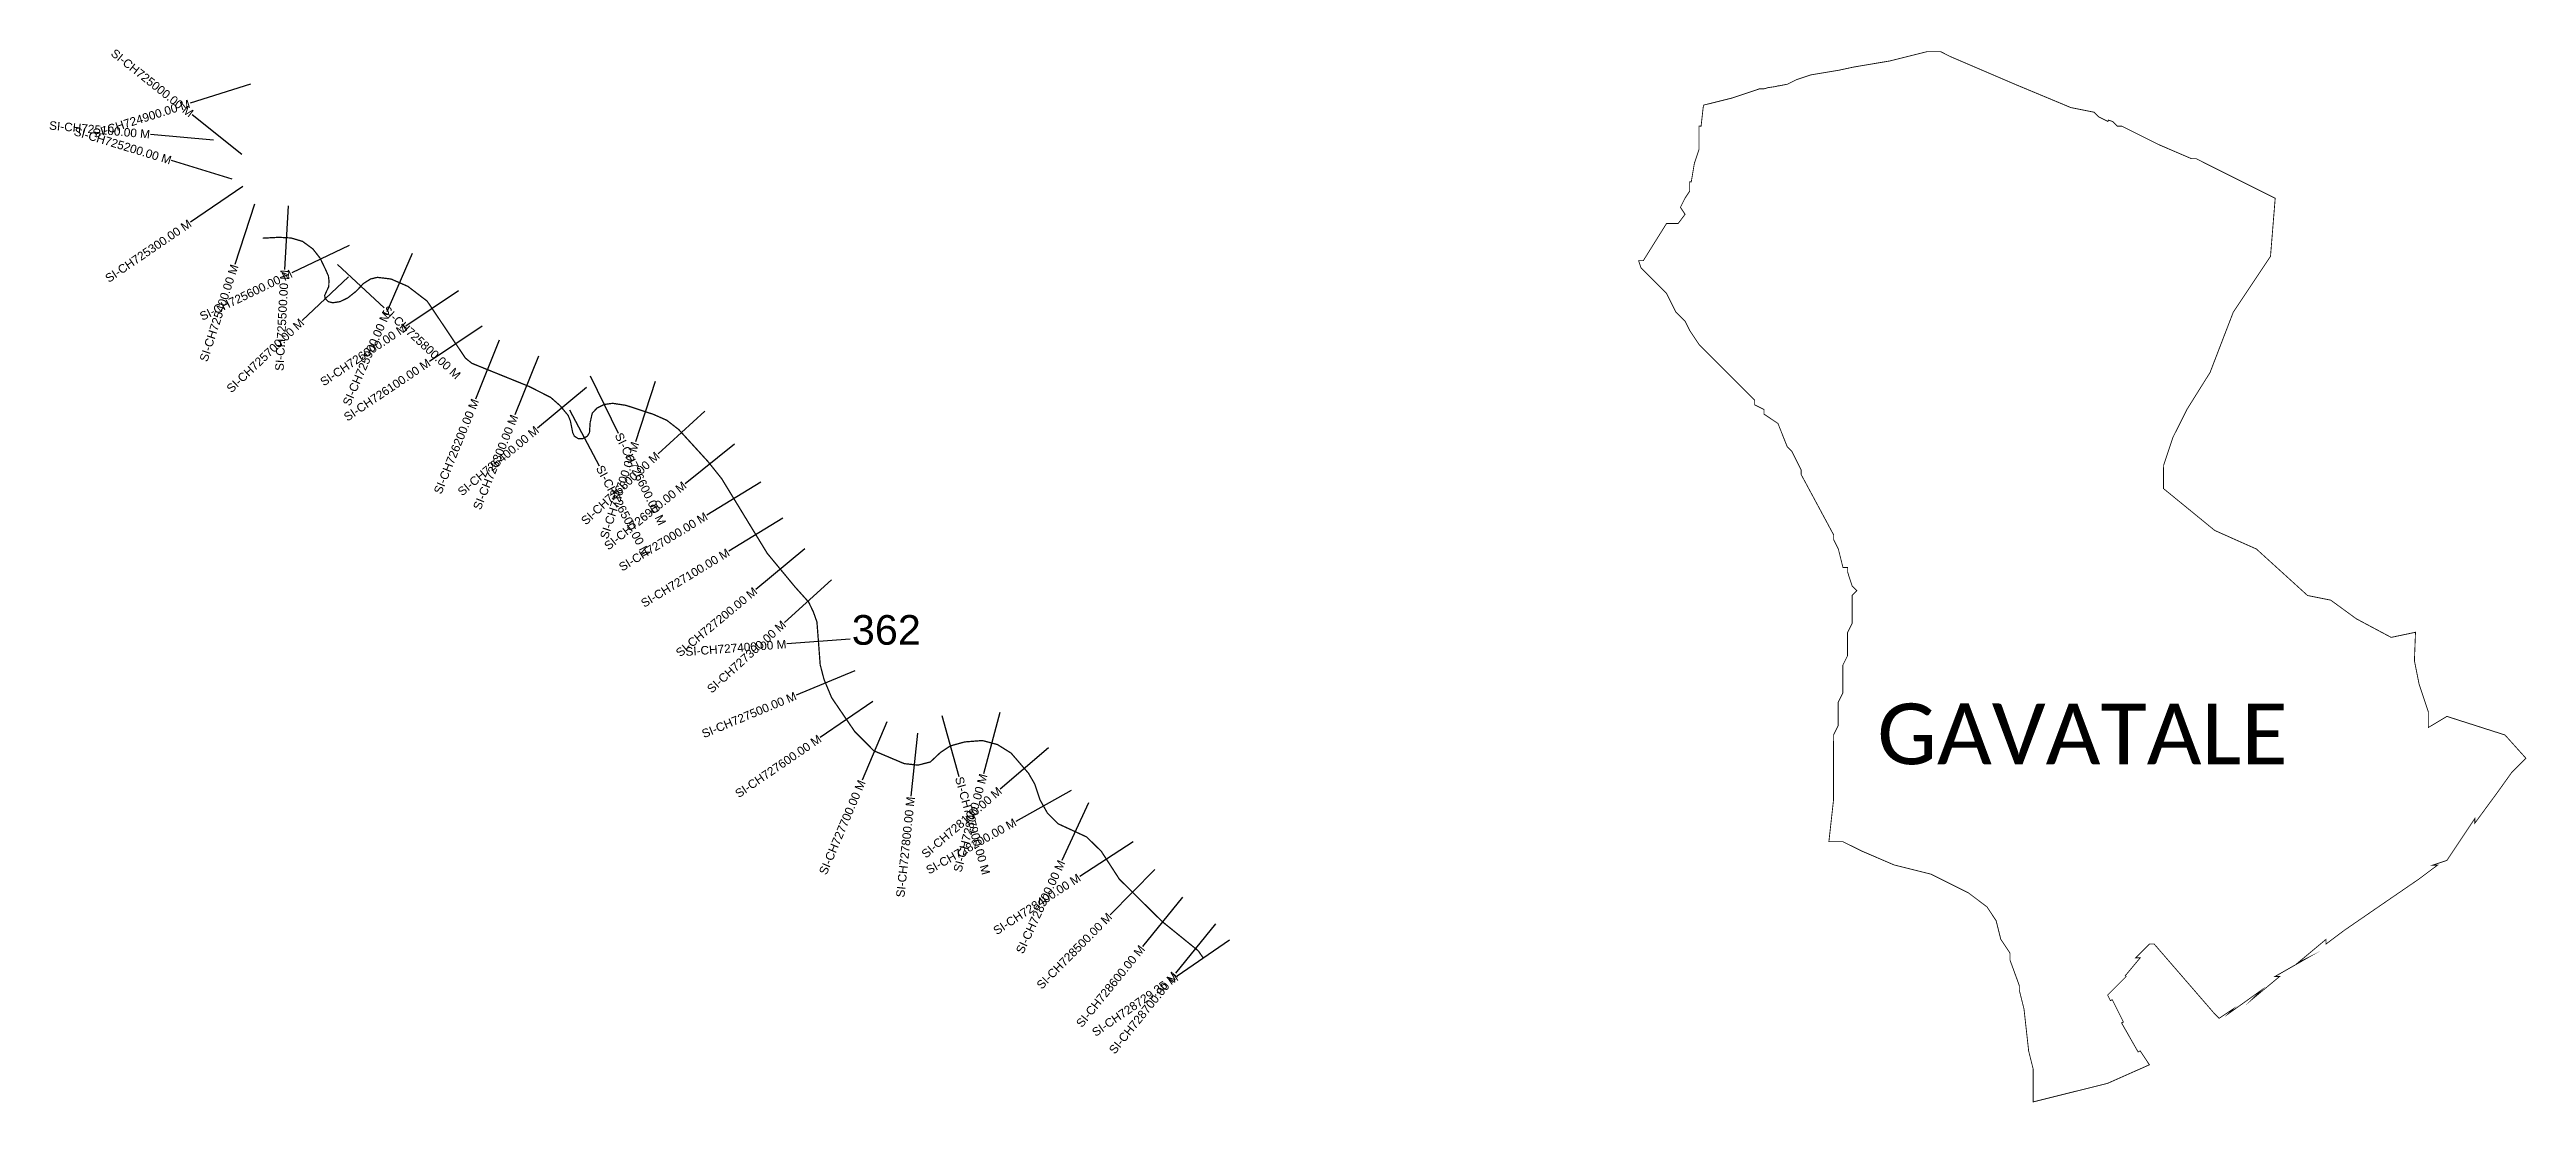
# Model space of a CAD drawing. Header units: metres. Extents: x 355388 to 361241, y 1738890 to 1741378.
import ezdxf
from ezdxf.enums import TextEntityAlignment as Align

# ---------------------------------------------------------------- set-up
doc = ezdxf.new("R2010")
doc.units = ezdxf.units.M
doc.header["$MEASUREMENT"] = 0
for name, color, linetype in [('CS', 134, 'Continuous'), ('CSMark', 6, 'Continuous'), ('NATURALLY PROTECTED', 3, 'Continuous'), ('VILLAGE NAME', 250, 'Continuous')]:
    doc.layers.add(name, color=color, linetype=linetype)
doc.styles.get("Standard").update_dxf_attribs({"font": 'arial.ttf'})

msp = doc.modelspace()

# ---------------------------------------------------------------- linework, layer by layer
at = {"color": 6, "const_width": 2}
msp.add_lwpolyline([(359296.7, 1741246.7), (359362.6, 1741263.1), (359428.5, 1741285.1), (359439.5, 1741285.1), (359447.7, 1741287.8), (359466.9, 1741290.5), (359473.1, 1741292.6), (359473.2, 1741291.8), (359494.4, 1741296), (359516.3, 1741307), (359549.3, 1741318), (359615.1, 1741328.9), (359650.6, 1741336.5), (359732.4, 1741350.3), (359735.9, 1741350.8), (359823.7, 1741372.8), (359856.7, 1741372.8), (359878.6, 1741361.7), (360032.3, 1741295.8), (360164, 1741240.9), (360218.9, 1741229.9), (360229.8, 1741218.9), (360251.8, 1741207.9), (360252.9, 1741211.2), (360262.8, 1741207.9), (360273.8, 1741196.9), (360284.7, 1741196.9), (360372.5, 1741153), (360449.4, 1741120), (360460.4, 1741120), (360647, 1741026.6), (360635.9, 1740889.4), (360548, 1740757.7), (360493.1, 1740615), (360438.2, 1740527.2), (360405.2, 1740461.4), (360383.3, 1740395.5), (360383.2, 1740340.6), (360504, 1740241.8), (360602.7, 1740197.8), (360723.5, 1740088), (360778.3, 1740077), (360838.7, 1740033), (360921, 1739989.1), (360978.5, 1740001.2), (360975.9, 1739934.2), (360986.9, 1739879.3), (361008.8, 1739813.4), (361008.8, 1739776.2), (361052.7, 1739802.4), (361189.9, 1739758.5), (361239.3, 1739703.6), (361206.3, 1739670.7), (361174.4, 1739626), (361118.5, 1739549.9), (361118.5, 1739560.9), (361052.6, 1739462.1), (361019.6, 1739451.1), (361030.6, 1739451.1), (361008.7, 1739434.7), (360986.7, 1739418.2), (360898.8, 1739357.9), (360811, 1739297.5), (360767.1, 1739264.6), (360767.1, 1739275.6), (360734.1, 1739248.2), (360701.2, 1739220.7), (360723.1, 1739231.7), (360684.7, 1739209.7), (360646.3, 1739187.8), (360657.3, 1739187.8), (360624.3, 1739160.4), (360591.4, 1739133), (360613.3, 1739154.9), (360536.5, 1739100), (360547.5, 1739111), (360514.5, 1739089.1), (360503.6, 1739100), (360360.9, 1739264.8), (360349.9, 1739264.8), (360316.9, 1739231.8), (360327.9, 1739231.8), (360292.8, 1739189.7), (360295, 1739187.9), (360251.1, 1739144), (360257.6, 1739130.9), (360262, 1739133.1), (360288.4, 1739080.4), (360284, 1739078.2), (360323.1, 1739009.6), (360327.9, 1739012.3), (360349.8, 1738979.3), (360251, 1738935.5), (360075.3, 1738891.6), (360075.3, 1738968.5), (360064.4, 1739012.4), (360053.5, 1739111.2), (360042.5, 1739155.1), (360042.5, 1739166.1), (360020.5, 1739226.5), (360020.5, 1739242.9), (359998.6, 1739275.9), (359987.6, 1739319.8), (359965.7, 1739352.7), (359921.8, 1739385.7), (359834, 1739429.6), (359746.2, 1739451.6), (359707.8, 1739468.1), (359669.4, 1739484.6), (359625.4, 1739506.5), (359592.5, 1739506.6), (359603.5, 1739605.3), (359603.6, 1739759.1), (359614.6, 1739781), (359614.6, 1739835.9), (359625.6, 1739857.8), (359625.6, 1739923.7), (359636.6, 1739945.7), (359636.6, 1740000.6), (359647.6, 1740022.5), (359647.6, 1740088.4), (359658.6, 1740099.4), (359647.6, 1740110.3), (359636.7, 1740143.3), (359636.7, 1740154.3), (359625.7, 1740154.3), (359614.7, 1740198.2), (359603.8, 1740220.1), (359603.8, 1740231.1), (359527, 1740373.8), (359527, 1740384.8), (359505, 1740428.7), (359494, 1740439.7), (359472.1, 1740494.6), (359439.2, 1740516.6), (359439.2, 1740527.6), (359417.2, 1740538.6), (359417.2, 1740549.5), (359285.5, 1740681.3), (359263.6, 1740714.3), (359252.6, 1740736.2), (359230.7, 1740758.2), (359208.7, 1740802.1), (359148.4, 1740862.5), (359142.9, 1740879), (359153.9, 1740879), (359208.8, 1740966.8), (359236.3, 1740966.8), (359252.7, 1740988.7), (359241.7, 1741005.2), (359252.7, 1741027.1), (359263.7, 1741043.6), (359263.7, 1741065.6), (359267.3, 1741065), (359274.7, 1741109.5), (359285.7, 1741142.4), (359285.7, 1741197.3), (359290.5, 1741196.8), (359295.5, 1741241.2), (359296.7, 1741246.7)], dxfattribs=at)
at = {"layer": 'CS'}
for p, q in [((355863.3, 1741296.2), (355720.3, 1741250.9)), ((355776.1, 1741163.8), (355626.7, 1741177.4)), ((355842.6, 1741130.3), (355725.3, 1741223.8)), ((355820.1, 1741071.8), (355676.6, 1741115.6)), ((355845.2, 1741054.6), (355721.3, 1740970.1)), ((355872.3, 1741012.9), (355825.9, 1740870.3)), ((355951.9, 1741008.3), (355943.9, 1740858.5)), ((356096.3, 1740915.2), (355961.2, 1740850.2)), ((356245.5, 1740895.7), (356185.4, 1740758.2)), ((356094.6, 1740840.9), (355985.6, 1740737.8)), ((356068.9, 1740869.7), (356179, 1740767.9)), ((356354.7, 1740807.6), (356230.2, 1740724)), ((356410.5, 1740724.6), (356285.9, 1740641)), ((356451, 1740691.3), (356394.8, 1740552.2)), ((356543.7, 1740653.8), (356487.5, 1740514.7)), ((356666.1, 1740606.7), (356731.7, 1740471.8)), ((356819.3, 1740593.7), (356772.6, 1740451.1)), ((356656.7, 1740579.1), (356541.4, 1740483.2)), ((356616.6, 1740526.8), (356687, 1740394.4)), ((356936.7, 1740523.7), (356826, 1740422.6)), ((357007, 1740445.9), (356889.9, 1740352.1)), ((357069.2, 1740356), (356941.2, 1740277.9)), ((357121.3, 1740270.6), (356993.3, 1740192.5)), ((357172.8, 1740198), (357057.2, 1740102.4)), ((357235.9, 1740124.7), (357124.5, 1740024.2)), ((357279.8, 1739984.9), (357130.3, 1739973.5)), ((357291.1, 1739910), (357152.6, 1739852.4)), ((357333.4, 1739837.3), (357209.5, 1739752.7)), ((357366.6, 1739789.6), (357308.3, 1739651.4)), ((357496.6, 1739804.9), (357536.9, 1739660.4)), ((357633.9, 1739812), (357595.1, 1739667.1)), ((357439.2, 1739762.9), (357423.4, 1739613.7)), ((357748.4, 1739728.3), (357634.8, 1739630.4)), ((357802, 1739627.6), (357671.1, 1739554.5)), ((357843.5, 1739598), (357780.5, 1739461.9)), ((357948.3, 1739506), (357822.4, 1739424.4)), ((357999.8, 1739440.5), (357894.3, 1739333.9)), ((358065.5, 1739375.2), (357971, 1739258.7)), ((358143.1, 1739312.2), (358048.7, 1739195.7)), ((358176.2, 1739273.9), (358052.5, 1739189))]:
    msp.add_line(p, q, dxfattribs=at)
at = {"layer": 'NATURALLY PROTECTED', "const_width": 3, "flags": 128}
msp.add_lwpolyline([(355892.2, 1740932.3), (355930.3, 1740934.3), (355958.8, 1740932.8), (355986.1, 1740924.7), (356010.5, 1740906.9), (356027.7, 1740884.9), (356040.7, 1740857.9), (356047.3, 1740842.9), (356048.5, 1740832.5), (356048.1, 1740818), (356042.6, 1740806.2), (356038.5, 1740797.2), (356039.3, 1740790.2), (356046.5, 1740782.6), (356057.3, 1740779.6), (356074.5, 1740782.3), (356092.8, 1740791), (356113.3, 1740807.3), (356129.5, 1740824.8), (356146.9, 1740835.9), (356163.1, 1740839.7), (356195.2, 1740835.8), (356235, 1740818.4), (356280.5, 1740783.6), (356320.5, 1740724.1), (356350.8, 1740678.9), (356371, 1740648.9), (356386.3, 1740636.6), (356522, 1740581.7), (356572.9, 1740555.7), (356594.6, 1740536.5), (356613.8, 1740513.4), (356619, 1740500.4), (356624.6, 1740472.3), (356628.3, 1740464.7), (356637.7, 1740458.5), (356648.4, 1740458.8), (356659.1, 1740464.5), (356664.1, 1740472.9), (356665.7, 1740496.8), (356670.7, 1740518.9), (356681.9, 1740530.9), (356699.2, 1740539.4), (356718.8, 1740542.1), (356750.4, 1740537.3), (356814.4, 1740516.3), (356846.5, 1740502.2), (356875, 1740480.1), (356913.3, 1740438.2), (356943.9, 1740404.7), (356976.4, 1740364.1), (357013.1, 1740304), (357049.8, 1740243.8), (357084.2, 1740187.5), (357115.5, 1740149.7), (357149.4, 1740108.7), (357181.8, 1740072.7), (357193.3, 1740048.7), (357201.5, 1740025.4), (357205.9, 1739968.3), (357209.2, 1739924.6), (357218.1, 1739890.2), (357236.2, 1739846.7), (357290.6, 1739766.9), (357336.1, 1739721.1), (357381.3, 1739702), (357407.8, 1739690.8), (357440.4, 1739687.3), (357469.4, 1739694.7), (357493.6, 1739717.4), (357516.5, 1739732.6), (357550.6, 1739742.1), (357592.4, 1739745.4), (357628, 1739735.9), (357660.3, 1739715.7), (357701.5, 1739667.9), (357715.9, 1739642.9), (357728.7, 1739605.1), (357746.3, 1739573.6), (357771.6, 1739548.6), (357811.3, 1739530.3), (357838.7, 1739517.6), (357873.5, 1739483.5), (357916, 1739417.9), (358017, 1739317.9), (358073.3, 1739272.3), (358102.5, 1739248.6), (358114.3, 1739231.5)], dxfattribs=at)

# ---------------------------------------------------------------- texts
at = {"insert": (357283.9, 1740041.8), "char_height": 70, "attachment_point": 1}
msp.add_mtext_dynamic_manual_height_columns('362', width=95.172, gutter_width=1, heights=[0], dxfattribs=at)
at = {"layer": 'CSMark'}
for s, rotation, p in [('SI-CH725000.00 M', 321.45805, (355724.5, 1741224.4)), ('SI-CH724900.00 M', 17.58435, (355719.4, 1741250.6)), ('SI-CH725100.00 M', 354.80668, (355625.7, 1741177.5)), ('SI-CH725200.00 M', 343.02711, (355675.6, 1741115.9)), ('SI-CH725300.00 M', 34.3049, (355720.5, 1740969.5)), ('SI-CH725600.00 M', 25.69105, (355960.3, 1740849.7)), ('SI-CH725400.00 M', 71.97366, (355825.6, 1740869.3)), ('SI-CH725500.00 M', 86.9696, (355943.9, 1740857.5)), ('SI-CH725700.00 M', 43.40826, (355984.9, 1740737.1)), ('SI-CH726000.00 M', 33.88064, (356229.4, 1740723.5)), ('SI-CH725900.00 M', 66.37956, (356185, 1740757.3)), ('SI-CH726100.00 M', 33.88064, (356285.1, 1740640.4)), ('SI-CH726200.00 M', 67.9685, (356394.4, 1740551.3)), ('SI-CH726400.00 M', 39.73125, (356540.6, 1740482.5)), ('SI-CH726300.00 M', 67.9685, (356487.1, 1740513.8)), ('SI-CH726800.00 M', 42.41006, (356825.3, 1740421.9)), ('SI-CH726700.00 M', 71.84684, (356772.3, 1740450.2)), ('SI-CH726900.00 M', 38.72704, (356889.2, 1740351.5)), ('SI-CH727000.00 M', 31.38224, (356940.3, 1740277.4)), ('SI-CH727100.00 M', 31.38224, (356992.4, 1740192)), ('SI-CH727200.00 M', 39.59799, (357056.4, 1740101.8)), ('SI-CH727300.00 M', 42.05148, (357123.8, 1740023.5)), ('SI-CH727400.00 M', 4.36458, (357129.3, 1739973.4)), ('SI-CH727500.00 M', 22.58591, (357151.6, 1739852)), ('SI-CH727600.00 M', 34.3278, (357208.7, 1739752.1)), ('SI-CH728000.00 M', 75.00187, (357594.9, 1739666.1)), ('SI-CH727700.00 M', 67.09208, (357307.9, 1739650.5)), ('SI-CH727800.00 M', 83.93836, (357423.3, 1739612.7)), ('SI-CH728100.00 M', 40.73725, (357634, 1739629.8)), ('SI-CH728200.00 M', 29.17964, (357670.2, 1739554)), ('SI-CH728400.00 M', 32.95644, (357821.6, 1739423.8)), ('SI-CH728300.00 M', 65.16776, (357780.1, 1739461)), ('SI-CH728500.00 M', 45.30864, (357893.6, 1739333.2)), ('SI-CH728600.00 M', 50.96491, (357970.4, 1739257.9)), ('SI-CH728729.35 M', 34.45883, (358051.6, 1739188.5)), ('SI-CH728700.00 M', 50.96491, (358048, 1739195))]:
    msp.add_text(s, height=20, rotation=rotation, dxfattribs=at).set_placement(p, align=Align.MIDDLE_RIGHT)
for s, rotation, p in [('SI-CH725800.00 M', 317.24636, (356179.7, 1740767.2)), ('SI-CH726600.00 M', 295.94963, (356732.2, 1740470.9)), ('SI-CH726500.00 M', 297.99949, (356687.5, 1740393.5)), ('SI-CH727900.00 M', 285.613, (357537.2, 1739659.5))]:
    msp.add_text(s, height=20, rotation=rotation, dxfattribs=at).set_placement(p, align=Align.MIDDLE_LEFT)
at = {"layer": 'VILLAGE NAME', "insert": (359706.7, 1739833), "char_height": 143.7, "attachment_point": 1, "rotation": 359.9793}
msp.add_mtext_dynamic_manual_height_columns('{\\fCalibri|b0|i0|c0|p34;GAVATALE}', width=1418, gutter_width=718.5, heights=[0], dxfattribs=at)

doc.saveas('drawing.dxf')
